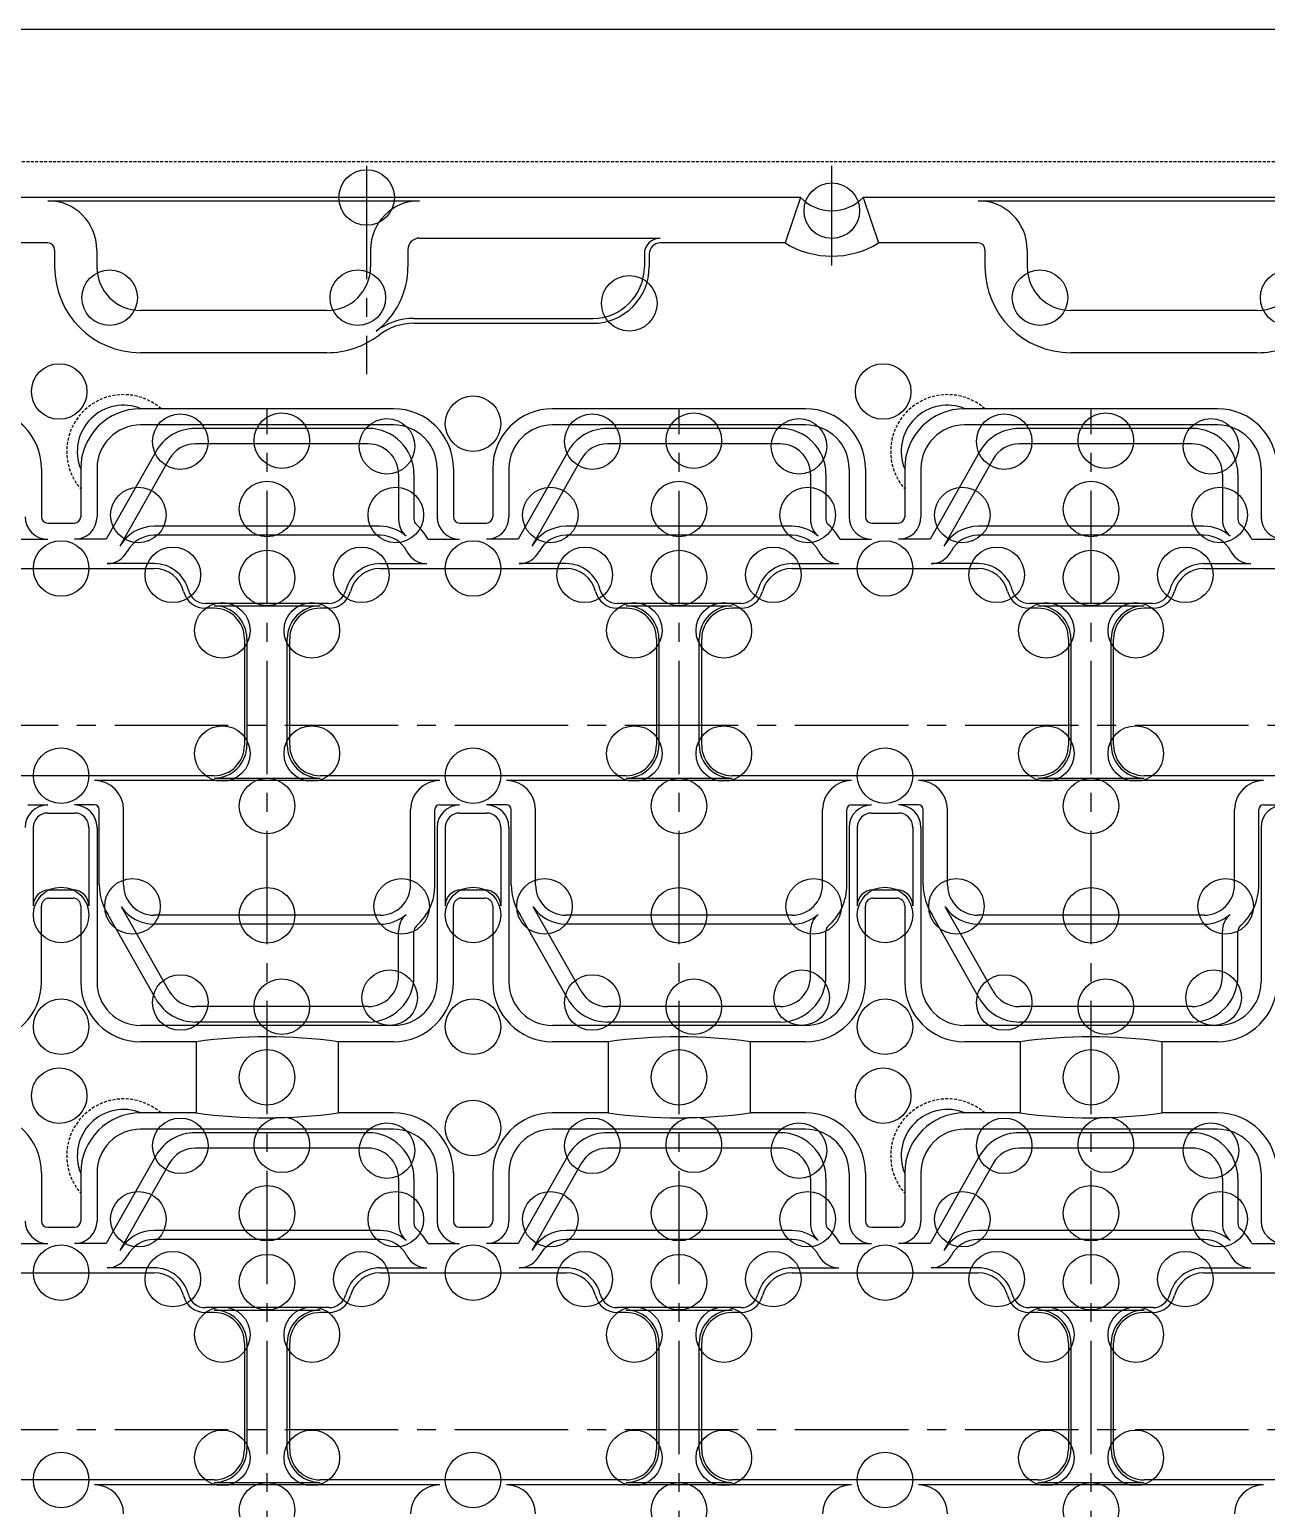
# Model space of a CAD drawing. Extents: x -808 to -24, y -277 to 138.
# Drawn here: x -595.8 to -502.3, y 20.7 to 132.5 of the extents above; entities that cross this region are included whole.
import ezdxf

# ---------------------------------------------------------------- set-up
doc = ezdxf.new("R2010")
doc.units = 0
doc.header["$LTSCALE"] = 0.45
doc.header["$MEASUREMENT"] = 0
doc.linetypes.add('CENTER2', pattern=[28.575, 19.05, -3.175, 3.175, -3.175])
doc.linetypes.add('HIDDENX2', pattern=[0.75, 0.5, -0.25])
for name, color, linetype in [('ANA 10', 7, 'CONTINUOUS'), ('ANA 11.5', 60, 'CONTINUOUS'), ('ANA 12', 6, 'CONTINUOUS'), ('ANA 13', 230, 'CONTINUOUS'), ('ANA 18.5', 30, 'CONTINUOUS'), ('ANA 28', 110, 'CONTINUOUS'), ('ANA 31 Φ8.6x5°U7', 5, 'CONTINUOUS'), ('ANA 35', 140, 'CONTINUOUS'), ('CENTER', 243, 'CENTER2'), ('DETAIL', 6, 'CONTINUOUS'), ('HIDDEN', 5, 'HIDDENX2'), ('LINE', 7, 'CONTINUOUS'), ('LINE1', 30, 'CONTINUOUS'), ('LINE2', 110, 'CONTINUOUS'), ('LINE3', 230, 'CONTINUOUS'), ('LINE6', 60, 'CONTINUOUS'), ('LINE8', 200, 'CONTINUOUS'), ('LINE9', 140, 'CONTINUOUS'), ('SECTION', 31, 'CONTINUOUS'), ('TEXT', 4, 'CONTINUOUS')]:
    doc.layers.add(name, color=color, linetype=linetype)

msp = doc.modelspace()

# ---------------------------------------------------------------- linework, layer by layer
at = {"layer": 'ANA 10'}
for centre in [(-570.35, 119.8), (-535.175, 118.8), (-593.45, 91.745), (-585.0042, 91.26149), (-570.7458, 91.26149), (-562.3, 91.745), (-553.8542, 91.26149), (-539.5958, 91.26149), (-531.15, 91.745), (-522.7042, 91.26149), (-508.4458, 91.26149), (-581.25865, 87.06135), (-574.49135, 87.06135), (-550.10865, 87.06135), (-543.34135, 87.06135), (-518.95865, 87.06135), (-512.19135, 87.06135), (-581.25865, 77.74865), (-574.49135, 77.74865), (-550.10865, 77.74865), (-543.34135, 77.74865), (-518.95865, 77.74865), (-512.19135, 77.74865), (-593.45, 76.075), (-562.3, 76.075), (-531.15, 76.075), (-593.45, 38.485), (-562.3, 38.485), (-531.15, 38.485), (-585.0042, 38.00149), (-570.7458, 38.00149), (-553.8542, 38.00149), (-539.5958, 38.00149), (-522.7042, 38.00149), (-508.4458, 38.00149), (-581.25865, 33.80135), (-574.49135, 33.80135), (-550.10865, 33.80135), (-543.34135, 33.80135), (-518.95865, 33.80135), (-512.19135, 33.80135), (-581.25865, 24.48865), (-574.49135, 24.48865), (-550.10865, 24.48865), (-543.34135, 24.48865), (-518.95865, 24.48865), (-512.19135, 24.48865), (-593.45, 22.815), (-562.3, 22.815), (-531.15, 22.815)]:
    msp.add_circle(centre, 2.1, dxfattribs=at)
at = {"layer": 'ANA 11.5'}
for centre in [(-577.875, 91.03064), (-546.725, 91.03064), (-515.575, 91.03064), (-577.875, 73.77936), (-546.725, 73.77936), (-515.575, 73.77936), (-577.875, 37.77064), (-546.725, 37.77064), (-515.575, 37.77064), (-577.875, 20.51936), (-546.725, 20.51936), (-515.575, 20.51936)]:
    msp.add_circle(centre, 2.1, dxfattribs=at)
at = {"layer": 'ANA 12'}
for centre in [(-589.78345, 112.22155), (-571.01655, 112.22155), (-519.43345, 112.22155), (-500.66655, 112.22155)]:
    msp.add_circle(centre, 2.1, dxfattribs=at)
at = {"layer": 'ANA 13'}
for centre in [(-587.60642, 95.79114), (-577.875, 96.24555), (-568.14358, 95.79114), (-556.45642, 95.79114), (-546.725, 96.24555), (-536.99358, 95.79114), (-525.30642, 95.79114), (-515.575, 96.24555), (-505.84358, 95.79114), (-588.05135, 66.19365), (-567.69865, 66.19365), (-556.90135, 66.19365), (-536.54865, 66.19365), (-525.75135, 66.19365), (-505.39865, 66.19365), (-577.875, 65.52), (-546.725, 65.52), (-515.575, 65.52), (-577.875, 42.98555), (-546.725, 42.98555), (-515.575, 42.98555), (-587.60642, 42.53114), (-568.14358, 42.53114), (-556.45642, 42.53114), (-536.99358, 42.53114), (-525.30642, 42.53114), (-505.84358, 42.53114)]:
    msp.add_circle(centre, 2.1, dxfattribs=at)
at = {"layer": 'ANA 18.5'}
for centre in [(-584.43816, 101.34058), (-576.75734, 101.41567), (-568.80865, 100.97998), (-553.28816, 101.34058), (-545.60734, 101.41567), (-537.65865, 100.97998), (-522.13816, 101.34058), (-514.45734, 101.41567), (-506.50865, 100.97998), (-584.43816, 58.92306), (-576.75734, 58.61), (-568.60865, 59.28365), (-553.28816, 58.92306), (-545.60734, 58.61), (-537.45865, 59.28365), (-522.13816, 58.92306), (-514.45734, 58.61), (-506.30865, 59.28365), (-584.43816, 48.08058), (-576.75734, 48.15567), (-568.80865, 47.71998), (-553.28816, 48.08058), (-545.60734, 48.15567), (-537.65865, 47.71998), (-522.13816, 48.08058), (-514.45734, 48.15567), (-506.50865, 47.71998)]:
    msp.add_circle(centre, 2.1, dxfattribs=at)
at = {"layer": 'ANA 28'}
for centre in [(-562.3, 102.69401), (-593.45, 65.5447), (-562.3, 65.5447), (-531.15, 65.5447), (-593.45, 57.08599), (-562.3, 57.08599), (-531.15, 57.08599), (-562.3, 49.43401)]:
    msp.add_circle(centre, 2.1, dxfattribs=at)
at = {"layer": 'ANA 31 Φ8.6x5°U7'}
for centre in [(-593.59242, 105.12983), (-531.29242, 105.12983), (-593.59242, 51.86983), (-531.29242, 51.86983)]:
    msp.add_circle(centre, 2.1, dxfattribs=at)
at = {"layer": 'ANA 35'}
for centre in [(-550.49228, 111.79728), (-577.875, 53.26), (-546.725, 53.26), (-515.575, 53.26)]:
    msp.add_circle(centre, 2.1, dxfattribs=at)
at = {"layer": 'CENTER'}
for p, q in [((-570.35, 122.195), (-570.35, 106.44006)), ((-535.175, 114.65638), (-535.175, 122.195)), ((-577.875, -103.82785), (-577.875, 103.82785)), ((-546.725, -103.82785), (-546.725, 103.82785)), ((-515.575, -103.82785), (-515.575, 103.82785)), ((-666.54797, 79.89), (-333.45203, 79.89)), ((-666.54797, 26.63), (-333.45203, 26.63))]:
    msp.add_line(p, q, dxfattribs=at)
at = {"layer": 'DETAIL'}
for p, q in [((-594.45, 119.55443), (-566.35, 119.55443)), ((-524.1, 119.55443), (-496, 119.55443)), ((-590.75, 115.85443), (-590.75, 114.555)), ((-570.05, 115.85443), (-570.05, 114.555)), ((-520.4, 115.85443), (-520.4, 114.555)), ((-573.35, 111.255), (-587.45, 111.255)), ((-503, 111.255), (-517.1, 111.255))]:
    msp.add_line(p, q, dxfattribs=at)
for centre, radius, start, end in [((-594.45, 115.85443), 3.7, 0, 90), ((-566.35, 115.85443), 3.7, 90, 180), ((-524.1, 115.85443), 3.7, 0, 90), ((-587.45, 114.555), 3.3, 180, 270), ((-573.35, 114.555), 3.3, 270, 0), ((-517.1, 114.555), 3.3, 180, 270), ((-503, 114.555), 3.3, 270, 0), ((-588.72748, 100.59248), 3.5, 67.5764905, 202.4235095), ((-526.42748, 100.59248), 3.5, 67.5764905, 202.4235095), ((-588.72748, 47.33248), 3.5, 67.5764905, 202.4235095), ((-526.42748, 47.33248), 3.5, 67.5764905, 202.4235095)]:
    msp.add_arc(centre, radius, start, end, dxfattribs=at)
at = {"layer": 'HIDDEN'}
msp.add_lwpolyline([(-671.5, -122.5), (-324.5, -122.5, 0.414213562), (-316.5, -114.5), (-316.5, 114.5, 0.414213562), (-324.5, 122.5), (-671.5, 122.5), (-683.5, 110.5), (-683.5, -110.5)], format="xyb", close=True, dxfattribs=at)
for centre in [(-588.72748, 100.59248), (-526.42748, 100.59248), (-588.72748, 47.33248), (-526.42748, 47.33248)]:
    msp.add_arc(centre, 4.3, 48.7995848, 221.2004152, dxfattribs=at)
at = {"layer": 'LINE'}
for p, q in [((-537.54143, 119.8), (-538.70713, 116.36203)), ((-532.80857, 119.8), (-531.64287, 116.36203)), ((-600.485, 91.745), (-586.415, 91.745)), ((-569.335, 91.745), (-555.265, 91.745)), ((-538.185, 91.745), (-524.115, 91.745)), ((-507.035, 91.745), (-492.965, 91.745)), ((-581.885, 88.735), (-582.53945, 88.735)), ((-573.21055, 88.735), (-573.865, 88.735)), ((-550.735, 88.735), (-551.38945, 88.735)), ((-542.06055, 88.735), (-542.715, 88.735)), ((-519.585, 88.735), (-520.23945, 88.735)), ((-510.91055, 88.735), (-511.565, 88.735)), ((-579.585, 86.435), (-579.585, 78.375)), ((-576.165, 78.375), (-576.165, 86.435)), ((-548.435, 86.435), (-548.435, 78.375)), ((-545.015, 78.375), (-545.015, 86.435)), ((-517.285, 86.435), (-517.285, 78.375)), ((-513.865, 78.375), (-513.865, 86.435)), ((-581.885, 76.075), (-605.015, 76.075)), ((-550.735, 76.075), (-573.865, 76.075)), ((-519.585, 76.075), (-542.715, 76.075)), ((-488.435, 76.075), (-511.565, 76.075)), ((-600.485, 38.485), (-586.415, 38.485)), ((-569.335, 38.485), (-555.265, 38.485)), ((-538.185, 38.485), (-524.115, 38.485)), ((-507.035, 38.485), (-492.965, 38.485)), ((-581.885, 35.475), (-582.53945, 35.475)), ((-573.21055, 35.475), (-573.865, 35.475)), ((-550.735, 35.475), (-551.38945, 35.475)), ((-542.06055, 35.475), (-542.715, 35.475)), ((-519.585, 35.475), (-520.23945, 35.475)), ((-510.91055, 35.475), (-511.565, 35.475)), ((-579.585, 33.175), (-579.585, 25.115)), ((-576.165, 25.115), (-576.165, 33.175)), ((-548.435, 33.175), (-548.435, 25.115)), ((-545.015, 25.115), (-545.015, 33.175)), ((-517.285, 33.175), (-517.285, 25.115)), ((-513.865, 25.115), (-513.865, 33.175)), ((-581.885, 22.815), (-605.015, 22.815)), ((-550.735, 22.815), (-573.865, 22.815)), ((-519.585, 22.815), (-542.715, 22.815)), ((-488.435, 22.815), (-511.565, 22.815))]:
    msp.add_line(p, q, dxfattribs=at)
msp.add_lwpolyline([(-692.5, -132.5), (-307.5, -132.5), (-307.5, 132.5), (-692.5, 132.5)], close=True, dxfattribs=at)
for points in [[(-537.54143, 119.8), (-603.15857, 119.8)], [(-467.19143, 119.8), (-532.80857, 119.8)]]:
    msp.add_lwpolyline(points, dxfattribs=at)
for centre, radius, start, end in [((-535.175, 122.1), 3.3, 224.1843852, 315.8156148), ((-586.415, 89.445), 2.3, 14.3296242, 90), ((-569.335, 89.445), 2.3, 90, 165.6703758), ((-555.265, 89.445), 2.3, 14.3296242, 90), ((-538.185, 89.445), 2.3, 90, 165.6703758), ((-524.115, 89.445), 2.3, 14.3296242, 90), ((-507.035, 89.445), 2.3, 90, 165.6703758), ((-582.53945, 90.435), 1.7, 194.3296242, 270), ((-573.21055, 90.435), 1.7, 270, 345.6703758), ((-551.38945, 90.435), 1.7, 194.3296242, 270), ((-542.06055, 90.435), 1.7, 270, 345.6703758), ((-520.23945, 90.435), 1.7, 194.3296242, 270), ((-510.91055, 90.435), 1.7, 270, 345.6703758), ((-581.885, 86.435), 2.3, 0, 90), ((-573.865, 86.435), 2.3, 90, 180), ((-550.735, 86.435), 2.3, 0, 90), ((-542.715, 86.435), 2.3, 90, 180), ((-519.585, 86.435), 2.3, 0, 90), ((-511.565, 86.435), 2.3, 90, 180), ((-581.885, 78.375), 2.3, 270, 0), ((-573.865, 78.375), 2.3, 180, 270), ((-550.735, 78.375), 2.3, 270, 0), ((-542.715, 78.375), 2.3, 180, 270), ((-519.585, 78.375), 2.3, 270, 0), ((-511.565, 78.375), 2.3, 180, 270), ((-586.415, 36.185), 2.3, 14.3296242, 90), ((-569.335, 36.185), 2.3, 90, 165.6703758), ((-555.265, 36.185), 2.3, 14.3296242, 90), ((-538.185, 36.185), 2.3, 90, 165.6703758), ((-524.115, 36.185), 2.3, 14.3296242, 90), ((-507.035, 36.185), 2.3, 90, 165.6703758), ((-582.53945, 37.175), 1.7, 194.3296242, 270), ((-573.21055, 37.175), 1.7, 270, 345.6703758), ((-551.38945, 37.175), 1.7, 194.3296242, 270), ((-542.06055, 37.175), 1.7, 270, 345.6703758), ((-520.23945, 37.175), 1.7, 194.3296242, 270), ((-510.91055, 37.175), 1.7, 270, 345.6703758), ((-581.885, 33.175), 2.3, 0, 90), ((-573.865, 33.175), 2.3, 90, 180), ((-550.735, 33.175), 2.3, 0, 90), ((-542.715, 33.175), 2.3, 90, 180), ((-519.585, 33.175), 2.3, 0, 90), ((-511.565, 33.175), 2.3, 90, 180), ((-581.885, 25.115), 2.3, 270, 360), ((-573.865, 25.115), 2.3, 180, 270), ((-550.735, 25.115), 2.3, 270, 360), ((-542.715, 25.115), 2.3, 180, 270), ((-519.585, 25.115), 2.3, 270, 360), ((-511.565, 25.115), 2.3, 180, 270)]:
    msp.add_arc(centre, radius, start, end, dxfattribs=at)
at = {"layer": 'LINE1'}
for p, q in [((-570.235, 101.17), (-583.27967, 101.17)), ((-539.085, 101.17), (-552.12967, 101.17)), ((-507.935, 101.17), (-520.97967, 101.17)), ((-585.28127, 100.00298), (-589.00429, 93.42563)), ((-554.13127, 100.00298), (-557.85429, 93.42563)), ((-522.98127, 100.00298), (-526.70429, 93.42563)), ((-567.935, 98.87), (-567.935, 95.4598)), ((-536.785, 98.87), (-536.785, 95.4598)), ((-505.635, 98.87), (-505.635, 95.4598)), ((-569.335, 94.93532), (-586.415, 94.93532)), ((-538.185, 94.93532), (-555.265, 94.93532)), ((-507.035, 94.93532), (-524.115, 94.93532)), ((-585.28127, 59.77702), (-588.8947, 66.16076)), ((-554.13127, 59.77702), (-557.7447, 66.16076)), ((-522.98127, 59.77702), (-526.5947, 66.16076)), ((-569.325, 64.84468), (-586.425, 64.84468)), ((-567.935, 60.91), (-567.935, 64.31137)), ((-538.175, 64.84468), (-555.275, 64.84468)), ((-536.785, 60.91), (-536.785, 64.31137)), ((-507.025, 64.84468), (-524.125, 64.84468)), ((-505.635, 60.91), (-505.635, 64.31137)), ((-570.235, 58.61), (-583.27967, 58.61)), ((-539.085, 58.61), (-552.12967, 58.61)), ((-507.935, 58.61), (-520.97967, 58.61)), ((-570.235, 47.91), (-583.27967, 47.91)), ((-539.085, 47.91), (-552.12967, 47.91)), ((-507.935, 47.91), (-520.97967, 47.91)), ((-585.28127, 46.74298), (-589.00429, 40.16563)), ((-554.13127, 46.74298), (-557.85429, 40.16563)), ((-522.98127, 46.74298), (-526.70429, 40.16563)), ((-567.935, 45.61), (-567.935, 42.1998)), ((-536.785, 45.61), (-536.785, 42.1998)), ((-505.635, 45.61), (-505.635, 42.1998)), ((-569.335, 41.67532), (-586.415, 41.67532)), ((-538.185, 41.67532), (-555.265, 41.67532)), ((-507.035, 41.67532), (-524.115, 41.67532))]:
    msp.add_line(p, q, dxfattribs=at)
for centre, radius, start, end in [((-583.27967, 98.87), 2.3, 90, 150.4885014), ((-570.235, 98.87), 2.3, 0, 90), ((-552.12967, 98.87), 2.3, 90, 150.4885014), ((-539.085, 98.87), 2.3, 0, 90), ((-520.97967, 98.87), 2.3, 90, 150.4885014), ((-507.935, 98.87), 2.3, 0, 90), ((-566.235, 95.4598), 1.7, 180, 228.4665706), ((-535.085, 95.4598), 1.7, 180, 228.4665706), ((-503.935, 95.4598), 1.7, 180, 228.4665706), ((-586.415, 91.96), 2.97532, 90, 150.4885014), ((-569.335, 91.96), 2.97532, 48.4665706, 90), ((-555.265, 91.96), 2.97532, 90, 150.4885014), ((-538.185, 91.96), 2.97532, 48.4665706, 90), ((-524.115, 91.96), 2.97532, 90, 150.4885014), ((-507.035, 91.96), 2.97532, 48.4665706, 90), ((-586.425, 67.82), 2.97532, 213.8947944, 270), ((-555.275, 67.82), 2.97532, 213.8947944, 270), ((-524.125, 67.82), 2.97532, 213.8947944, 270), ((-569.325, 67.82), 2.97532, 270, 311.369924), ((-566.235, 64.31137), 1.7, 131.369924, 180), ((-538.175, 67.82), 2.97532, 270, 311.369924), ((-535.085, 64.31137), 1.7, 131.369924, 180), ((-507.025, 67.82), 2.97532, 270, 311.369924), ((-503.935, 64.31137), 1.7, 131.369924, 180), ((-570.235, 60.91), 2.3, 270, 0), ((-539.085, 60.91), 2.3, 270, 0), ((-507.935, 60.91), 2.3, 270, 0), ((-583.27967, 60.91), 2.3, 209.5114986, 270), ((-552.12967, 60.91), 2.3, 209.5114986, 270), ((-520.97967, 60.91), 2.3, 209.5114986, 270), ((-583.27967, 45.61), 2.3, 90, 150.4885014), ((-570.235, 45.61), 2.3, 0, 90), ((-552.12967, 45.61), 2.3, 90, 150.4885014), ((-539.085, 45.61), 2.3, 0, 90), ((-520.97967, 45.61), 2.3, 90, 150.4885014), ((-507.935, 45.61), 2.3, 0, 90), ((-586.415, 38.7), 2.97532, 90, 150.4885014), ((-569.335, 38.7), 2.97532, 48.4665706, 90), ((-566.235, 42.1998), 1.7, 180, 228.4665706), ((-555.265, 38.7), 2.97532, 90, 150.4885014), ((-538.185, 38.7), 2.97532, 48.4665706, 90), ((-535.085, 42.1998), 1.7, 180, 228.4665706), ((-524.115, 38.7), 2.97532, 90, 150.4885014), ((-507.035, 38.7), 2.97532, 48.4665706, 90), ((-503.935, 42.1998), 1.7, 180, 228.4665706)]:
    msp.add_arc(centre, radius, start, end, dxfattribs=at)
at = {"layer": 'LINE2'}
for p, q in [((-568.315, 102.6), (-587.435, 102.6)), ((-570.235, 102.33645), (-583.27967, 102.33645)), ((-537.165, 102.6), (-556.285, 102.6)), ((-539.085, 102.33645), (-552.12967, 102.33645)), ((-506.015, 102.6), (-525.135, 102.6)), ((-507.935, 102.33645), (-520.97967, 102.33645)), ((-586.29638, 100.57757), (-590.04493, 93.95512)), ((-555.14638, 100.57757), (-558.89493, 93.95512)), ((-523.99638, 100.57757), (-527.74493, 93.95512)), ((-590.735, 99.3), (-590.735, 95.65512)), ((-566.76855, 98.87), (-566.76855, 95.4598)), ((-565.015, 99.3), (-565.015, 95.65512)), ((-559.585, 99.3), (-559.585, 95.65512)), ((-535.61855, 98.87), (-535.61855, 95.4598)), ((-533.865, 99.3), (-533.865, 95.65512)), ((-528.435, 99.3), (-528.435, 95.65512)), ((-504.46855, 98.87), (-504.46855, 95.4598)), ((-502.715, 99.3), (-502.715, 95.65512)), ((-596.85544, 93.95512), (-594.465, 93.95512)), ((-590.04493, 93.95512), (-592.435, 93.95512)), ((-565.70544, 93.95512), (-563.315, 93.95512)), ((-558.89493, 93.95512), (-561.285, 93.95512)), ((-534.55544, 93.95512), (-532.165, 93.95512)), ((-527.74493, 93.95512), (-530.135, 93.95512)), ((-503.40544, 93.95512), (-501.015, 93.95512)), ((-595.975, 73.86488), (-594.465, 73.86488)), ((-590.925, 73.86488), (-592.435, 73.86488)), ((-564.825, 73.86488), (-563.315, 73.86488)), ((-559.775, 73.86488), (-561.285, 73.86488)), ((-533.675, 73.86488), (-532.165, 73.86488)), ((-528.625, 73.86488), (-530.135, 73.86488)), ((-502.525, 73.86488), (-501.015, 73.86488)), ((-590.56677, 67.82), (-590.56677, 73.50665)), ((-565.18323, 67.82), (-565.18323, 73.50665)), ((-559.41677, 67.82), (-559.41677, 73.50665)), ((-534.03323, 67.82), (-534.03323, 73.50665)), ((-528.26677, 67.82), (-528.26677, 73.50665)), ((-502.88323, 67.82), (-502.88323, 73.50665)), ((-590.735, 72.16488), (-590.735, 60.48)), ((-565.015, 72.16488), (-565.015, 60.48)), ((-559.585, 72.16488), (-559.585, 60.48)), ((-533.865, 72.16488), (-533.865, 60.48)), ((-528.435, 72.16488), (-528.435, 60.48)), ((-502.715, 72.16488), (-502.715, 60.48)), ((-586.29638, 59.20243), (-589.88964, 65.55052)), ((-555.14638, 59.20243), (-558.73964, 65.55052)), ((-523.99638, 59.20243), (-527.58964, 65.55052)), ((-566.76855, 60.91), (-566.76855, 64.31137)), ((-535.61855, 60.91), (-535.61855, 64.31137)), ((-504.46855, 60.91), (-504.46855, 64.31137)), ((-568.315, 57.18), (-587.435, 57.18)), ((-570.235, 57.44355), (-583.27967, 57.44355)), ((-537.165, 57.18), (-556.285, 57.18)), ((-539.085, 57.44355), (-552.12967, 57.44355)), ((-506.015, 57.18), (-525.135, 57.18)), ((-507.935, 57.44355), (-520.97967, 57.44355)), ((-568.315, 49.34), (-587.435, 49.34)), ((-537.165, 49.34), (-556.285, 49.34)), ((-506.015, 49.34), (-525.135, 49.34)), ((-570.235, 49.07645), (-583.27967, 49.07645)), ((-539.085, 49.07645), (-552.12967, 49.07645)), ((-507.935, 49.07645), (-520.97967, 49.07645)), ((-586.29638, 47.31757), (-590.04493, 40.69512)), ((-555.14638, 47.31757), (-558.89493, 40.69512)), ((-523.99638, 47.31757), (-527.74493, 40.69512)), ((-590.735, 46.04), (-590.735, 42.39512)), ((-565.015, 46.04), (-565.015, 42.39512)), ((-559.585, 46.04), (-559.585, 42.39512)), ((-533.865, 46.04), (-533.865, 42.39512)), ((-528.435, 46.04), (-528.435, 42.39512)), ((-502.715, 46.04), (-502.715, 42.39512)), ((-566.76855, 45.61), (-566.76855, 42.1998)), ((-535.61855, 45.61), (-535.61855, 42.1998)), ((-504.46855, 45.61), (-504.46855, 42.1998)), ((-596.85544, 40.69512), (-594.465, 40.69512)), ((-590.04493, 40.69512), (-592.435, 40.69512)), ((-565.70544, 40.69512), (-563.315, 40.69512)), ((-558.89493, 40.69512), (-561.285, 40.69512)), ((-534.55544, 40.69512), (-532.165, 40.69512)), ((-527.74493, 40.69512), (-530.135, 40.69512)), ((-503.40544, 40.69512), (-501.015, 40.69512))]:
    msp.add_line(p, q, dxfattribs=at)
for centre, radius, start, end in [((-587.435, 99.3), 3.3, 90, 180), ((-583.27967, 98.87), 3.46645, 90, 150.4885014), ((-570.235, 98.87), 3.46645, 0, 90), ((-568.315, 99.3), 3.3, 0, 90), ((-556.285, 99.3), 3.3, 90, 180), ((-552.12967, 98.87), 3.46645, 90, 150.4885014), ((-539.085, 98.87), 3.46645, 0, 90), ((-537.165, 99.3), 3.3, 0, 90), ((-525.135, 99.3), 3.3, 90, 180), ((-520.97967, 98.87), 3.46645, 90, 150.4885014), ((-507.935, 98.87), 3.46645, 0, 90), ((-506.015, 99.3), 3.3, 0, 90), ((-594.465, 95.65512), 1.7, 180, 270), ((-592.435, 95.65512), 1.7, 270, 0), ((-566.235, 95.4598), 0.53355, 180, 228.4665706), ((-563.315, 95.65512), 1.7, 180, 270), ((-561.285, 95.65512), 1.7, 270, 0), ((-535.085, 95.4598), 0.53355, 180, 228.4665706), ((-532.165, 95.65512), 1.7, 180, 270), ((-530.135, 95.65512), 1.7, 270, 0), ((-503.935, 95.4598), 0.53355, 180, 228.4665706), ((-501.015, 95.65512), 1.7, 180, 270), ((-569.335, 91.96), 4.14177, 28.7969998, 48.4665706), ((-538.185, 91.96), 4.14177, 28.7969998, 48.4665706), ((-507.035, 91.96), 4.14177, 28.7969998, 48.4665706), ((-594.465, 72.16488), 1.7, 90, 180), ((-592.435, 72.16488), 1.7, 0, 90), ((-590.925, 73.50665), 0.35823, 0, 90), ((-564.825, 73.50665), 0.35823, 90, 180), ((-563.315, 72.16488), 1.7, 90, 180), ((-561.285, 72.16488), 1.7, 0, 90), ((-559.775, 73.50665), 0.35823, 0, 90), ((-533.675, 73.50665), 0.35823, 90, 180), ((-532.165, 72.16488), 1.7, 90, 180), ((-530.135, 72.16488), 1.7, 0, 90), ((-528.625, 73.50665), 0.35823, 0, 90), ((-502.525, 73.50665), 0.35823, 90, 180), ((-501.015, 72.16488), 1.7, 90, 180), ((-586.425, 67.82), 4.14177, 180, 213.2263763), ((-569.325, 67.82), 4.14177, 311.369924, 0), ((-555.275, 67.82), 4.14177, 180, 213.2263763), ((-538.175, 67.82), 4.14177, 311.369924, 0), ((-524.125, 67.82), 4.14177, 180, 213.2263763), ((-507.025, 67.82), 4.14177, 311.369924, 0), ((-566.235, 64.31137), 0.53355, 131.369924, 180), ((-535.085, 64.31137), 0.53355, 131.369924, 180), ((-503.935, 64.31137), 0.53355, 131.369924, 180), ((-587.435, 60.48), 3.3, 180, 270), ((-570.235, 60.91), 3.46645, 270, 0), ((-568.315, 60.48), 3.3, 270, 0), ((-556.285, 60.48), 3.3, 180, 270), ((-539.085, 60.91), 3.46645, 270, 0), ((-537.165, 60.48), 3.3, 270, 0), ((-525.135, 60.48), 3.3, 180, 270), ((-507.935, 60.91), 3.46645, 270, 0), ((-506.015, 60.48), 3.3, 270, 0), ((-583.27967, 60.91), 3.46645, 209.5114986, 270), ((-552.12967, 60.91), 3.46645, 209.5114986, 270), ((-520.97967, 60.91), 3.46645, 209.5114986, 270), ((-587.435, 46.04), 3.3, 90, 180), ((-568.315, 46.04), 3.3, 0, 90), ((-556.285, 46.04), 3.3, 90, 180), ((-537.165, 46.04), 3.3, 0, 90), ((-525.135, 46.04), 3.3, 90, 180), ((-506.015, 46.04), 3.3, 0, 90), ((-583.27967, 45.61), 3.46645, 90, 150.4885014), ((-570.235, 45.61), 3.46645, 0, 90), ((-552.12967, 45.61), 3.46645, 90, 150.4885014), ((-539.085, 45.61), 3.46645, 0, 90), ((-520.97967, 45.61), 3.46645, 90, 150.4885014), ((-507.935, 45.61), 3.46645, 0, 90), ((-594.465, 42.39512), 1.7, 180, 270), ((-592.435, 42.39512), 1.7, 270, 0), ((-566.235, 42.1998), 0.53355, 180, 228.4665706), ((-569.335, 38.7), 4.14177, 28.7969998, 48.4665706), ((-563.315, 42.39512), 1.7, 180, 270), ((-561.285, 42.39512), 1.7, 270, 0), ((-535.085, 42.1998), 0.53355, 180, 228.4665706), ((-538.185, 38.7), 4.14177, 28.7969998, 48.4665706), ((-532.165, 42.39512), 1.7, 180, 270), ((-530.135, 42.39512), 1.7, 270, 0), ((-503.935, 42.1998), 0.53355, 180, 228.4665706), ((-507.035, 38.7), 4.14177, 28.7969998, 48.4665706), ((-501.015, 42.39512), 1.7, 180, 270)]:
    msp.add_arc(centre, radius, start, end, dxfattribs=at)
at = {"layer": 'LINE3'}
for p, q in [((-569.335, 94.26), (-586.415, 94.26)), ((-538.185, 94.26), (-555.265, 94.26)), ((-507.035, 94.26), (-524.115, 94.26)), ((-586.415, 92.11335), (-589.95973, 92.11335)), ((-569.335, 92.11335), (-565.79027, 92.11335)), ((-555.265, 92.11335), (-558.80973, 92.11335)), ((-538.185, 92.11335), (-534.64027, 92.11335)), ((-524.115, 92.11335), (-527.65973, 92.11335)), ((-507.035, 92.11335), (-503.49027, 92.11335)), ((-573.21055, 89.10335), (-582.53945, 89.10335)), ((-542.06055, 89.10335), (-551.38945, 89.10335)), ((-510.91055, 89.10335), (-520.23945, 89.10335)), ((-564.825, 75.70665), (-590.925, 75.70665)), ((-533.675, 75.70665), (-559.775, 75.70665)), ((-502.525, 75.70665), (-528.625, 75.70665)), ((-588.725, 67.82), (-588.725, 73.50665)), ((-567.025, 67.82), (-567.025, 73.50665)), ((-557.575, 67.82), (-557.575, 73.50665)), ((-535.875, 67.82), (-535.875, 73.50665)), ((-526.425, 67.82), (-526.425, 73.50665)), ((-504.725, 67.82), (-504.725, 73.50665)), ((-569.325, 65.52), (-586.425, 65.52)), ((-538.175, 65.52), (-555.275, 65.52)), ((-507.025, 65.52), (-524.125, 65.52)), ((-569.335, 41), (-586.415, 41)), ((-538.185, 41), (-555.265, 41)), ((-507.035, 41), (-524.115, 41)), ((-586.415, 38.85335), (-589.95973, 38.85335)), ((-569.335, 38.85335), (-565.79027, 38.85335)), ((-555.265, 38.85335), (-558.80973, 38.85335)), ((-538.185, 38.85335), (-534.64027, 38.85335)), ((-524.115, 38.85335), (-527.65973, 38.85335)), ((-507.035, 38.85335), (-503.49027, 38.85335)), ((-573.21055, 35.84335), (-582.53945, 35.84335)), ((-542.06055, 35.84335), (-551.38945, 35.84335)), ((-510.91055, 35.84335), (-520.23945, 35.84335)), ((-564.825, 22.44665), (-590.925, 22.44665)), ((-533.675, 22.44665), (-559.775, 22.44665)), ((-502.525, 22.44665), (-528.625, 22.44665))]:
    msp.add_line(p, q, dxfattribs=at)
for centre, radius, start, end in [((-586.415, 91.96), 2.3, 90, 152.3972596), ((-569.335, 91.96), 2.3, 27.6027404, 90), ((-555.265, 91.96), 2.3, 90, 152.3972596), ((-538.185, 91.96), 2.3, 27.6027404, 90), ((-524.115, 91.96), 2.3, 90, 152.3972596), ((-507.035, 91.96), 2.3, 27.6027404, 90), ((-589.95973, 93.81335), 1.7, 270, 332.3972596), ((-565.79027, 93.81335), 1.7, 207.6027404, 270), ((-558.80973, 93.81335), 1.7, 270, 332.3972596), ((-534.64027, 93.81335), 1.7, 207.6027404, 270), ((-527.65973, 93.81335), 1.7, 270, 332.3972596), ((-503.49027, 93.81335), 1.7, 207.6027404, 270), ((-586.415, 89.445), 2.66835, 14.3296242, 90), ((-569.335, 89.445), 2.66835, 90, 165.6703758), ((-555.265, 89.445), 2.66835, 14.3296242, 90), ((-538.185, 89.445), 2.66835, 90, 165.6703758), ((-524.115, 89.445), 2.66835, 14.3296242, 90), ((-507.035, 89.445), 2.66835, 90, 165.6703758), ((-582.53945, 90.435), 1.33165, 194.3296242, 270), ((-573.21055, 90.435), 1.33165, 270, 345.6703758), ((-551.38945, 90.435), 1.33165, 194.3296242, 270), ((-542.06055, 90.435), 1.33165, 270, 345.6703758), ((-520.23945, 90.435), 1.33165, 194.3296242, 270), ((-510.91055, 90.435), 1.33165, 270, 345.6703758), ((-590.925, 73.50665), 2.2, 0, 90), ((-564.825, 73.50665), 2.2, 90, 180), ((-559.775, 73.50665), 2.2, 0, 90), ((-533.675, 73.50665), 2.2, 90, 180), ((-528.625, 73.50665), 2.2, 0, 90), ((-502.525, 73.50665), 2.2, 90, 180), ((-586.425, 67.82), 2.3, 180, 270), ((-569.325, 67.82), 2.3, 270, 0), ((-555.275, 67.82), 2.3, 180, 270), ((-538.175, 67.82), 2.3, 270, 0), ((-524.125, 67.82), 2.3, 180, 270), ((-507.025, 67.82), 2.3, 270, 0), ((-586.415, 38.7), 2.3, 90, 152.3972596), ((-569.335, 38.7), 2.3, 27.6027404, 90), ((-555.265, 38.7), 2.3, 90, 152.3972596), ((-538.185, 38.7), 2.3, 27.6027404, 90), ((-524.115, 38.7), 2.3, 90, 152.3972596), ((-507.035, 38.7), 2.3, 27.6027404, 90), ((-589.95973, 40.55335), 1.7, 270, 332.3972596), ((-565.79027, 40.55335), 1.7, 207.6027404, 270), ((-558.80973, 40.55335), 1.7, 270, 332.3972596), ((-534.64027, 40.55335), 1.7, 207.6027404, 270), ((-527.65973, 40.55335), 1.7, 270, 332.3972596), ((-503.49027, 40.55335), 1.7, 207.6027404, 270), ((-586.415, 36.185), 2.66835, 14.3296242, 90), ((-569.335, 36.185), 2.66835, 90, 165.6703758), ((-555.265, 36.185), 2.66835, 14.3296242, 90), ((-538.185, 36.185), 2.66835, 90, 165.6703758), ((-524.115, 36.185), 2.66835, 14.3296242, 90), ((-507.035, 36.185), 2.66835, 90, 165.6703758), ((-582.53945, 37.175), 1.33165, 194.3296242, 270), ((-573.21055, 37.175), 1.33165, 270, 345.6703758), ((-551.38945, 37.175), 1.33165, 194.3296242, 270), ((-542.06055, 37.175), 1.33165, 270, 345.6703758), ((-520.23945, 37.175), 1.33165, 194.3296242, 270), ((-510.91055, 37.175), 1.33165, 270, 345.6703758), ((-590.925, 20.24665), 2.2, 0, 90), ((-564.825, 20.24665), 2.2, 90, 180), ((-559.775, 20.24665), 2.2, 0, 90), ((-533.675, 20.24665), 2.2, 90, 180), ((-528.625, 20.24665), 2.2, 0, 90), ((-502.525, 20.24665), 2.2, 90, 180)]:
    msp.add_arc(centre, radius, start, end, dxfattribs=at)
at = {"layer": 'LINE6'}
for p, q in [((-581.885, 88.91918), (-573.865, 88.91918)), ((-550.735, 88.91918), (-542.715, 88.91918)), ((-519.585, 88.91918), (-511.565, 88.91918)), ((-579.40082, 86.435), (-579.40082, 78.375)), ((-576.34918, 78.375), (-576.34918, 86.435)), ((-548.25082, 86.435), (-548.25082, 78.375)), ((-545.19918, 78.375), (-545.19918, 86.435)), ((-517.10082, 86.435), (-517.10082, 78.375)), ((-514.04918, 78.375), (-514.04918, 86.435)), ((-581.885, 75.89082), (-573.865, 75.89082)), ((-550.735, 75.89082), (-542.715, 75.89082)), ((-519.585, 75.89082), (-511.565, 75.89082)), ((-581.885, 35.65918), (-573.865, 35.65918)), ((-550.735, 35.65918), (-542.715, 35.65918)), ((-519.585, 35.65918), (-511.565, 35.65918)), ((-579.40082, 33.175), (-579.40082, 25.115)), ((-576.34918, 25.115), (-576.34918, 33.175)), ((-548.25082, 33.175), (-548.25082, 25.115)), ((-545.19918, 25.115), (-545.19918, 33.175)), ((-517.10082, 33.175), (-517.10082, 25.115)), ((-514.04918, 25.115), (-514.04918, 33.175)), ((-581.885, 22.63082), (-573.865, 22.63082)), ((-550.735, 22.63082), (-542.715, 22.63082)), ((-519.585, 22.63082), (-511.565, 22.63082))]:
    msp.add_line(p, q, dxfattribs=at)
for centre, start, end in [((-581.885, 86.435), 0, 90), ((-573.865, 86.435), 90, 180), ((-550.735, 86.435), 0, 90), ((-542.715, 86.435), 90, 180), ((-519.585, 86.435), 0, 90), ((-511.565, 86.435), 90, 180), ((-581.885, 78.375), 270, 0), ((-573.865, 78.375), 180, 270), ((-550.735, 78.375), 270, 0), ((-542.715, 78.375), 180, 270), ((-519.585, 78.375), 270, 0), ((-511.565, 78.375), 180, 270), ((-581.885, 33.175), 0, 90), ((-573.865, 33.175), 90, 180), ((-550.735, 33.175), 0, 90), ((-542.715, 33.175), 90, 180), ((-519.585, 33.175), 0, 90), ((-511.565, 33.175), 90, 180), ((-581.885, 25.115), 270, 360), ((-573.865, 25.115), 180, 270), ((-550.735, 25.115), 270, 360), ((-542.715, 25.115), 180, 270), ((-519.585, 25.115), 270, 360), ((-511.565, 25.115), 180, 270)]:
    msp.add_arc(centre, 2.48418, start, end, dxfattribs=at)
at = {"layer": 'LINE8'}
for centre, start, end in [((-577.875, 17.04347), 82.1469066, 97.8530934), ((-546.725, 17.04347), 82.1469066, 97.8530934), ((-515.575, 17.04347), 82.1469066, 97.8530934), ((-577.875, 89.47653), 262.1469066, 277.8530934), ((-546.725, 89.47653), 262.1469066, 277.8530934), ((-515.575, 89.47653), 262.1469066, 277.8530934)]:
    msp.add_arc(centre, 39.27704, start, end, dxfattribs=at)
at = {"layer": 'LINE9'}
for p, q in [((-566.35, 116.73039), (-548.15, 116.73039)), ((-567.22596, 115.85443), (-567.22596, 114.555)), ((-549.35, 115.53039), (-549.35, 114.555)), ((-566.77733, 110.655), (-553.25, 110.655))]:
    msp.add_line(p, q, dxfattribs=at)
for centre, radius, start, end in [((-566.35, 115.85443), 0.87596, 90, 180), ((-548.15, 115.53039), 1.2, 90, 180), ((-573.35, 114.555), 6.12404, 307.389362, 0), ((-553.25, 114.555), 3.9, 270, 0), ((-566.77733, 105.955), 4.7, 90, 127.389362)]:
    msp.add_arc(centre, radius, start, end, dxfattribs=at)
at = {"layer": 'SECTION'}
for p, q in [((-593.9424, 115.85443), (-593.9424, 114.555)), ((-548.98165, 115.53039), (-548.98165, 114.555)), ((-523.5924, 115.85443), (-523.5924, 114.555)), ((-566.77733, 110.28665), (-553.25, 110.28665)), ((-573.35, 108.0626), (-587.45, 108.0626)), ((-503, 108.0626), (-517.1, 108.0626)), ((-568.315, 103.82785), (-587.435, 103.82785)), ((-537.165, 103.82785), (-556.285, 103.82785)), ((-506.015, 103.82785), (-525.135, 103.82785)), ((-594.93715, 99.3), (-594.93715, 95.65512)), ((-591.96285, 99.3), (-591.96285, 95.65512)), ((-563.78715, 99.3), (-563.78715, 95.65512)), ((-560.81285, 99.3), (-560.81285, 95.65512)), ((-532.63715, 99.3), (-532.63715, 95.65512)), ((-529.66285, 99.3), (-529.66285, 95.65512)), ((-594.465, 95.18297), (-592.435, 95.18297)), ((-563.315, 95.18297), (-561.285, 95.18297)), ((-532.165, 95.18297), (-530.135, 95.18297)), ((-594.93715, 60.48), (-594.93715, 66.23)), ((-594.35108, 66.81608), (-592.54892, 66.81608)), ((-591.96285, 66.23), (-591.96285, 60.48)), ((-563.78715, 60.48), (-563.78715, 66.23)), ((-563.20108, 66.81608), (-561.39892, 66.81608)), ((-560.81285, 66.23), (-560.81285, 60.48)), ((-532.63715, 60.48), (-532.63715, 66.23)), ((-532.05108, 66.81608), (-530.24892, 66.81608)), ((-529.66285, 66.23), (-529.66285, 60.48)), ((-583.24156, 55.95215), (-587.435, 55.95215)), ((-583.24156, 55.95215), (-583.24156, 50.56785)), ((-568.315, 55.95215), (-572.50844, 55.95215)), ((-572.50844, 55.95215), (-572.50844, 50.56785)), ((-552.09156, 55.95215), (-556.285, 55.95215)), ((-552.09156, 55.95215), (-552.09156, 50.56785)), ((-537.165, 55.95215), (-541.35844, 55.95215)), ((-541.35844, 55.95215), (-541.35844, 50.56785)), ((-520.94156, 55.95215), (-525.135, 55.95215)), ((-520.94156, 55.95215), (-520.94156, 50.56785)), ((-506.015, 55.95215), (-510.20844, 55.95215)), ((-510.20844, 55.95215), (-510.20844, 50.56785)), ((-583.24156, 50.56785), (-587.435, 50.56785)), ((-568.315, 50.56785), (-572.50844, 50.56785)), ((-552.09156, 50.56785), (-556.285, 50.56785)), ((-537.165, 50.56785), (-541.35844, 50.56785)), ((-520.94156, 50.56785), (-525.135, 50.56785)), ((-506.015, 50.56785), (-510.20844, 50.56785)), ((-594.93715, 46.04), (-594.93715, 42.39512)), ((-591.96285, 46.04), (-591.96285, 42.39512)), ((-563.78715, 46.04), (-563.78715, 42.39512)), ((-560.81285, 46.04), (-560.81285, 42.39512)), ((-532.63715, 46.04), (-532.63715, 42.39512)), ((-529.66285, 46.04), (-529.66285, 42.39512)), ((-594.465, 41.92297), (-592.435, 41.92297)), ((-563.315, 41.92297), (-561.285, 41.92297)), ((-532.165, 41.92297), (-530.135, 41.92297))]:
    msp.add_line(p, q, dxfattribs=at)
for points in [[(-594.45, 116.36203), (-601.99287, 116.36203)], [(-538.70713, 116.36203), (-548.15, 116.36203)], [(-524.1, 116.36203), (-531.64287, 116.36203)]]:
    msp.add_lwpolyline(points, dxfattribs=at)
for centre, radius, start, end in [((-594.45, 115.85443), 0.5076, 0, 90), ((-548.15, 115.53039), 0.83165, 90, 180), ((-535.175, 122.1), 6.73797, 238.3847345, 301.6152655), ((-524.1, 115.85443), 0.5076, 0, 90), ((-587.45, 114.555), 6.4924, 180, 270), ((-553.25, 114.555), 4.26835, 270, 0), ((-517.1, 114.555), 6.4924, 180, 270), ((-566.77733, 105.955), 4.33165, 90, 127.389362), ((-573.35, 114.555), 6.4924, 270, 307.389362), ((-503, 114.555), 6.4924, 270, 307.389362), ((-599.465, 99.3), 4.52785, 0, 90), ((-587.435, 99.3), 4.52785, 90, 180), ((-568.315, 99.3), 4.52785, 0, 90), ((-556.285, 99.3), 4.52785, 90, 180), ((-537.165, 99.3), 4.52785, 0, 90), ((-525.135, 99.3), 4.52785, 90, 180), ((-506.015, 99.3), 4.52785, 0, 90), ((-594.465, 95.65512), 0.47215, 180, 270), ((-592.435, 95.65512), 0.47215, 270, 0), ((-563.315, 95.65512), 0.47215, 180, 270), ((-561.285, 95.65512), 0.47215, 270, 0), ((-532.165, 95.65512), 0.47215, 180, 270), ((-530.135, 95.65512), 0.47215, 270, 0), ((-594.35108, 66.23), 0.58608, 90, 180), ((-592.54892, 66.23), 0.58608, 0, 90), ((-563.20108, 66.23), 0.58608, 90, 180), ((-561.39892, 66.23), 0.58608, 0, 90), ((-532.05108, 66.23), 0.58608, 90, 180), ((-530.24892, 66.23), 0.58608, 0, 90), ((-599.465, 60.48), 4.52785, 270, 0), ((-587.435, 60.48), 4.52785, 180, 270), ((-568.315, 60.48), 4.52785, 270, 0), ((-556.285, 60.48), 4.52785, 180, 270), ((-537.165, 60.48), 4.52785, 270, 0), ((-525.135, 60.48), 4.52785, 180, 270), ((-506.015, 60.48), 4.52785, 270, 0), ((-599.465, 46.04), 4.52785, 0, 90), ((-587.435, 46.04), 4.52785, 90, 180), ((-568.315, 46.04), 4.52785, 0, 90), ((-556.285, 46.04), 4.52785, 90, 180), ((-537.165, 46.04), 4.52785, 0, 90), ((-525.135, 46.04), 4.52785, 90, 180), ((-506.015, 46.04), 4.52785, 0, 90), ((-594.465, 42.39512), 0.47215, 180, 270), ((-592.435, 42.39512), 0.47215, 270, 0), ((-563.315, 42.39512), 0.47215, 180, 270), ((-561.285, 42.39512), 0.47215, 270, 0), ((-532.165, 42.39512), 0.47215, 180, 270), ((-530.135, 42.39512), 0.47215, 270, 0)]:
    msp.add_arc(centre, radius, start, end, dxfattribs=at)
at = {"layer": 'TEXT'}
for p, q in [((-594.465, 73.25096), (-592.435, 73.25096)), ((-563.315, 73.25096), (-561.285, 73.25096)), ((-532.165, 73.25096), (-530.135, 73.25096)), ((-595.55108, 72.16488), (-595.55108, 66.23)), ((-591.34892, 72.16488), (-591.34892, 66.23)), ((-564.40108, 72.16488), (-564.40108, 66.23)), ((-560.19892, 72.16488), (-560.19892, 66.23)), ((-533.25108, 72.16488), (-533.25108, 66.23)), ((-529.04892, 72.16488), (-529.04892, 66.23)), ((-594.35108, 67.43), (-592.54892, 67.43)), ((-563.20108, 67.43), (-561.39892, 67.43)), ((-532.05108, 67.43), (-530.24892, 67.43))]:
    msp.add_line(p, q, dxfattribs=at)
for centre, radius, start, end in [((-594.465, 72.16488), 1.08608, 90, 180), ((-592.435, 72.16488), 1.08608, 0, 90), ((-563.315, 72.16488), 1.08608, 90, 180), ((-561.285, 72.16488), 1.08608, 0, 90), ((-532.165, 72.16488), 1.08608, 90, 180), ((-530.135, 72.16488), 1.08608, 0, 90), ((-594.35108, 66.23), 1.2, 90, 180), ((-592.54892, 66.23), 1.2, 0, 90), ((-563.20108, 66.23), 1.2, 90, 180), ((-561.39892, 66.23), 1.2, 0, 90), ((-532.05108, 66.23), 1.2, 90, 180), ((-530.24892, 66.23), 1.2, 0, 90)]:
    msp.add_arc(centre, radius, start, end, dxfattribs=at)

doc.saveas('drawing.dxf')
